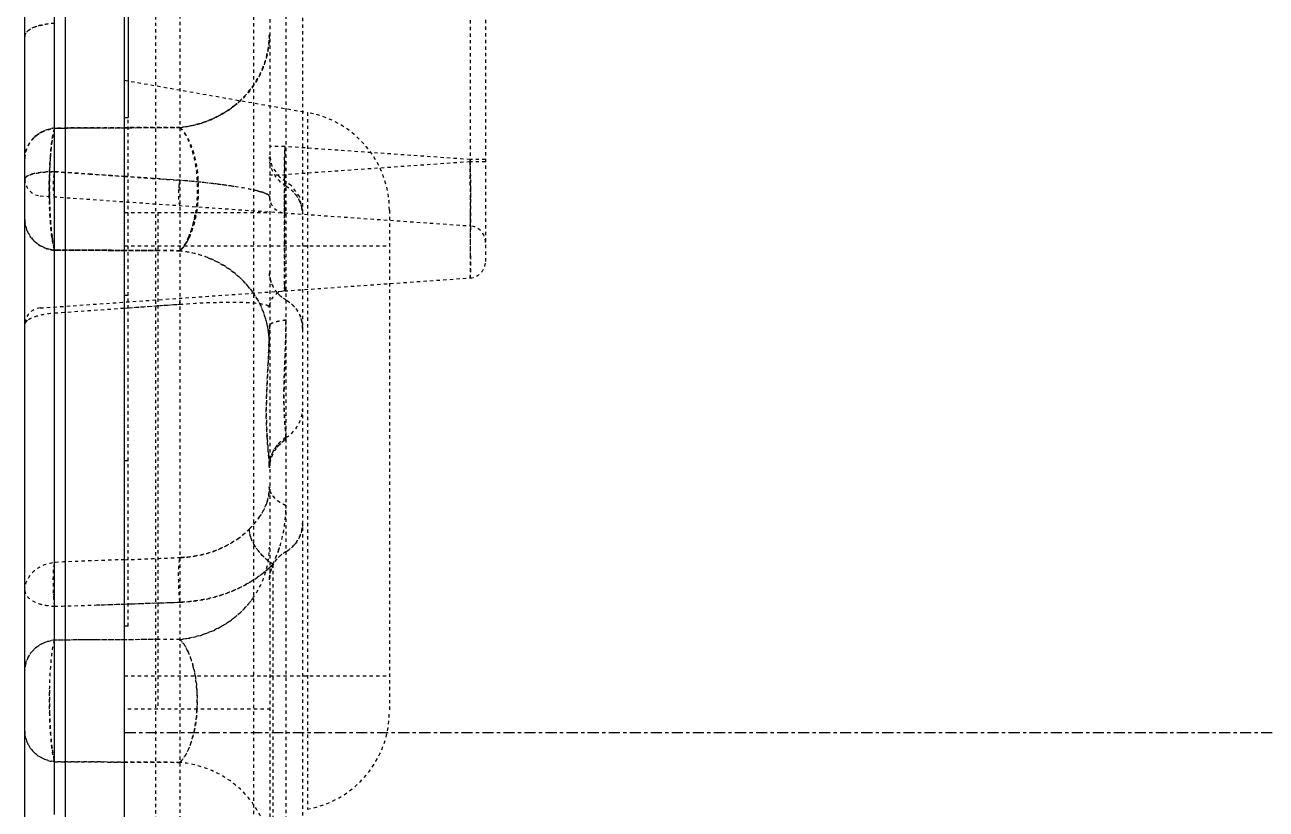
# Model space of a CAD drawing. Header units: millimetres. Extents: x 2461 to 3142, y 1660 to 2165.
# Drawn here: x 3007.49 to 3044.99, y 1927.04 to 1950.74 of the extents above; entities that cross this region are included whole.
import ezdxf

# ---------------------------------------------------------------- set-up
doc = ezdxf.new("R2010")
doc.units = ezdxf.units.MM
doc.linetypes.add('CENTER', pattern=[0.6, 0.375, -0.075, 0.075, -0.075])
doc.linetypes.add('HIDDEN', pattern=[0.2, 0.1, -0.1])
doc.layers.add('DEFAULT_2', color=8, linetype='HIDDEN')

msp = doc.modelspace()

# ---------------------------------------------------------------- linework, layer by layer
at = {"color": 7, "linetype": 'Continuous'}
for p, q in [((3010.503, 1754.352), (3010.503, 2104.352)), ((3007.488, 1909.609), (3007.488, 1965.194)), ((3008.388, 1926.874), (3008.388, 1964.663)), ((3008.703, 1964.813), (3008.703, 1926.724)), ((3010.613, 1957.931), (3010.613, 1947.931)), ((3010.503, 1947.931), (3010.613, 1947.931))]:
    msp.add_line(p, q, dxfattribs=at)
at = {"color": 1, "linetype": 'CENTER', "ltscale": 0.895461}
msp.add_line((3010.503, 1929.352), (3082.488, 1929.352), dxfattribs=at)
at = {"layer": 'DEFAULT_2', "color": 8, "linetype": 'HIDDEN'}
for p, q in [((3014.905, 2031.309), (3014.875, 1848.991)), ((3014.399, 2027.588), (3014.403, 1848.905)), ((3011.438, 2025.601), (3011.438, 1853.103)), ((3012.175, 2015.025), (3012.175, 1861.051)), ((3015.377, 1984.417), (3015.377, 1881.233)), ((3015.88, 1983.546), (3015.88, 1882.093)), ((3021.408, 1969.285), (3021.408, 1943.589)), ((3020.94, 1966.277), (3020.94, 1946.597)), ((3010.503, 1949.062), (3016.024, 1948.089)), ((3010.613, 1932.562), (3010.613, 1947.931)), ((3016.024, 1948.089), (3016.024, 1927.035)), ((3012.175, 1947.637), (3008.388, 1947.617)), ((3012.175, 1947.626), (3008.388, 1947.606)), ((3008.388, 1947.617), (3009.661, 1947.623)), ((3009.66, 1947.613), (3008.388, 1947.606)), ((3010.503, 1947.617), (3009.66, 1947.613)), ((3009.661, 1947.623), (3010.503, 1947.628)), ((3010.503, 1947.628), (3010.923, 1947.63)), ((3010.922, 1947.619), (3010.503, 1947.617)), ((3012.175, 1947.626), (3010.922, 1947.619)), ((3010.923, 1947.63), (3012.175, 1947.637)), ((3015.342, 1947.057), (3014.875, 1947.057)), ((3020.94, 1946.666), (3015.342, 1947.057)), ((3021.408, 1946.666), (3020.94, 1946.666)), ((3020.941, 1946.59), (3020.94, 1946.666)), ((3010.503, 1946.154), (3008.388, 1946.298)), ((3008.388, 1946.298), (3009.445, 1946.226)), ((3020.94, 1946.597), (3015.342, 1946.206)), ((3021.408, 1946.597), (3020.94, 1946.597)), ((3009.445, 1946.226), (3010.503, 1946.154)), ((3012.175, 1946.04), (3010.503, 1946.154)), ((3010.503, 1946.154), (3011.339, 1946.097)), ((3011.339, 1946.097), (3011.572, 1946.081)), ((3011.572, 1946.081), (3012.175, 1946.04)), ((3014.875, 1946.206), (3015.342, 1946.206)), ((3015.539, 1945.877), (3015.378, 1945.993)), ((3007.956, 1945.569), (3020.94, 1944.661)), ((3018.503, 1945.134), (3018.503, 1929.99)), ((3010.503, 1945.062), (3014.905, 1945.062)), ((3011.503, 1945.062), (3011.503, 1930.062)), ((3015.333, 1945.12), (3015.333, 1945.053)), ((3020.954, 1944.646), (3020.954, 1944.534)), ((3010.503, 1944.062), (3018.503, 1944.062)), ((3012.175, 1943.911), (3008.388, 1943.931)), ((3010.503, 1943.92), (3008.388, 1943.931)), ((3010.503, 1943.909), (3008.388, 1943.921)), ((3012.175, 1943.901), (3008.388, 1943.92)), ((3010.922, 1943.918), (3010.503, 1943.92)), ((3010.923, 1943.907), (3010.503, 1943.909)), ((3011.503, 1943.915), (3010.922, 1943.918)), ((3011.504, 1943.904), (3010.923, 1943.907)), ((3012.175, 1943.911), (3011.503, 1943.915)), ((3012.175, 1943.901), (3011.504, 1943.904)), ((3007.956, 1942.18), (3020.94, 1943.088)), ((3010.613, 1942.562), (3010.503, 1942.562)), ((3008.388, 1942.03), (3012.175, 1942.295)), ((3008.388, 1942.03), (3010.503, 1942.178)), ((3010.503, 1942.178), (3010.639, 1942.188)), ((3010.639, 1942.188), (3011.503, 1942.248)), ((3011.503, 1942.248), (3012.175, 1942.295)), ((3010.613, 1937.562), (3010.503, 1937.562)), ((3014.98, 1934.433), (3014.98, 1923.331)), ((3008.388, 1933.165), (3009.654, 1933.207)), ((3009.654, 1933.207), (3010.503, 1933.235)), ((3010.503, 1933.235), (3010.916, 1933.249)), ((3010.916, 1933.249), (3011.503, 1933.269)), ((3011.503, 1933.269), (3012.175, 1933.291)), ((3010.613, 1932.562), (3010.503, 1932.562)), ((3012.175, 1932.164), (3008.388, 1932.145)), ((3009.66, 1932.151), (3008.388, 1932.145)), ((3010.503, 1932.156), (3009.66, 1932.151)), ((3010.922, 1932.158), (3010.503, 1932.156)), ((3011.503, 1932.161), (3010.922, 1932.158)), ((3012.175, 1932.164), (3011.503, 1932.161)), ((3010.503, 1931.062), (3018.503, 1931.062)), ((3014.905, 1930.062), (3010.503, 1930.062)), ((3012.175, 1928.45), (3008.388, 1928.469)), ((3008.388, 1928.469), (3010.503, 1928.458)), ((3010.503, 1928.458), (3012.175, 1928.45))]:
    msp.add_line(p, q, dxfattribs=at)
for points in [[(3015.378, 1945.993), (3015.193, 1946.129), (3014.958, 1946.463), (3014.875, 1946.863)], [(3015.88, 1945.123), (3015.791, 1945.537), (3015.539, 1945.877)]]:
    msp.add_lwpolyline(points, dxfattribs=at)
for centre, radius, start, end in [((3011.975, 1950.612), 2.959, 308.3504, 312.6512), ((3015.503, 1945.134), 3, 0, 80), ((3169.354, 1944.499), 154.032, 179.04819, 179.2788), ((3092.503, 1945.501), 77.176, 179.30448, 179.71914), ((2928.88, 1944.997), 92.075, 0.30563, 0.9916), ((3007.991, 1946.07), 0.502, 180, 266), ((3022.979, 1945.768), 14.754, 178.7241, 180.8539), ((3023.372, 1945.767), 15.139, 178.7662, 181.257), ((3009.137, 1911.771), 34.404, 83.5301, 84.9342), ((3008.338, 1945.769), 4.39, 352.9138, 5.4706), ((3010.066, 1920.131), 25.992, 82.5889, 83.4884), ((3010.932, 1926.824), 19.243, 81.425, 82.5748), ((3355.576, 1942.841), 340.25, 179.4335, 179.61638), ((3022.601, 1945.761), 14.375, 180.8475, 181.3136), ((3015.377, 1945.554), 0.502, 180, 266), ((2798.96, 1943.936), 221.995, 0.18319, 0.40617), ((3008.577, 1945.74), 4.15, 350.412, 352.8988), ((3014.948, 1944.993), 0.933, 7.8746, 14.9519), ((2985.096, 1945.265), 35.858, 359.6464, 0.3559), ((3276.903, 1943.353), 261.576, 179.62765, 179.82738), ((3020.905, 1944.16), 0.502, 0, 86), ((2880.464, 1944.146), 140.49, 359.84246, 0.15813), ((3144.509, 1943.754), 129.181, 179.82825, 180.17187), ((3011.867, 1940.729), 3.186, 68.6563, 84.3746), ((3020.905, 1943.589), 0.502, 274, 0), ((3012.042, 1941.005), 2.855, 34.7726, 36.0935), ((3015.377, 1942.195), 0.502, 94, 180), ((3007.991, 1941.679), 0.502, 94, 179.9956), ((3014.883, 1941.552), 1, 40.5259, 60.3647), ((3012.201, 1941.092), 2.674, 6.515, 18.4216), ((3012.248, 1941.097), 2.627, 0.0216, 6.5228), ((3012.356, 1939.212), 3.175, 341.4043, 342.3192), ((3013.71, 1938.207), 1.668, 359.962, 1.9697), ((3012.54, 1937.35), 2.335, 359.9614, 2.0386), ((3012.438, 1937.349), 2.437, 359.988, 1.3207), ((3004.024, 2118.428), 183.968, 272.01832, 272.53948), ((3003.908, 2121.137), 186.679, 272.33172, 272.53814), ((3011.395, 1936.163), 3.98, 334.2451, 340.6917), ((3011.438, 1936.147), 3.935, 340.7088, 342.6002), ((3016.124, 1761.373), 173.293, 91.85879, 92.55857), ((3004.092, 2116.646), 182.185, 272.01659, 272.33134), ((3012.677, 1936.717), 3.244, 312.9806, 315.2415), ((3023.372, 1930.306), 15.139, 178.7662, 181.257), ((3015.503, 1929.99), 3, 280, 0)]:
    msp.add_arc(centre, radius, start, end, dxfattribs=at)
for points, knots in [([(3008.388, 1950.78), (3008.274, 1950.775), (3008.051, 1950.747), (3007.738, 1950.67), (3007.488, 1950.51), (3007.488, 1950.387)], [0, 0, 0, 0, 0.334469, 0.639896, 1, 1, 1, 1]), ([(3007.488, 1950.387), (3007.488, 1950.469), (3007.677, 1950.656), (3007.89, 1950.708), (3008.03, 1950.736)], [0, 0, 0, 0, 0.365507, 1, 1, 1, 1]), ([(3012.175, 1947.637), (3012.525, 1947.671), (3013.238, 1947.861), (3014.145, 1948.497), (3014.741, 1949.409), (3014.875, 1950.107), (3014.875, 1950.439)], [0, 0, 0, 0, 0.248897, 0.510556, 0.765736, 1, 1, 1, 1]), ([(3014.875, 1950.439), (3014.875, 1950.081), (3014.719, 1949.327), (3014.267, 1948.7), (3013.98, 1948.436)], [0, 0, 0, 0, 0.478187, 1, 1, 1, 1]), ([(3014.875, 1950.412), (3014.875, 1950.06), (3014.721, 1949.315), (3014.276, 1948.695), (3013.994, 1948.433)], [0, 0, 0, 0, 0.47781, 1, 1, 1, 1]), ([(3013.811, 1948.292), (3013.691, 1948.196), (3013.199, 1947.863), (3012.611, 1947.679), (3012.175, 1947.637)], [0, 0, 0, 0, 0.25973, 1, 1, 1, 1]), ([(3013.994, 1948.433), (3013.741, 1948.199), (3013.164, 1947.826), (3012.502, 1947.658), (3012.176, 1947.626)], [0, 0, 0, 0, 0.512841, 1, 1, 1, 1]), ([(3007.488, 1946.693), (3007.488, 1946.917), (3007.69, 1947.391), (3008.153, 1947.594), (3008.388, 1947.617)], [0, 0, 0, 0, 0.486881, 1, 1, 1, 1]), ([(3007.488, 1946.693), (3007.49, 1946.914), (3007.693, 1947.384), (3008.153, 1947.583), (3008.388, 1947.606)], [0, 0, 0, 0, 0.483984, 1, 1, 1, 1]), ([(3008.388, 1947.617), (3008.332, 1947.611), (3008.101, 1947.567), (3007.881, 1947.449), (3007.755, 1947.323)], [0, 0, 0, 0, 0.241867, 1, 1, 1, 1]), ([(3008.388, 1943.92), (3008.318, 1944.16), (3008.249, 1944.78), (3008.211, 1945.769), (3008.249, 1946.757), (3008.318, 1947.377), (3008.388, 1947.617)], [0, 0, 0, 0, 0.20131, 0.500004, 0.798693, 1, 1, 1, 1]), ([(3008.388, 1943.931), (3008.322, 1944.171), (3008.256, 1944.788), (3008.22, 1945.769), (3008.256, 1946.749), (3008.322, 1947.366), (3008.388, 1947.606)], [0, 0, 0, 0, 0.202495, 0.500008, 0.797514, 1, 1, 1, 1]), ([(3008.388, 1947.617), (3008.381, 1947.593), (3008.349, 1947.472), (3008.327, 1947.35), (3008.313, 1947.251)], [0, 0, 0, 0, 0.201891, 1, 1, 1, 1]), ([(3012.175, 1947.637), (3012.264, 1947.554), (3012.425, 1947.321), (3012.665, 1946.701), (3012.774, 1945.769), (3012.665, 1944.836), (3012.425, 1944.217), (3012.265, 1943.983), (3012.175, 1943.901)], [0, 0, 0, 0, 0.091912, 0.209485, 0.499994, 0.790509, 0.908076, 1, 1, 1, 1]), ([(3012.175, 1947.626), (3012.26, 1947.541), (3012.412, 1947.306), (3012.637, 1946.689), (3012.739, 1945.769), (3012.637, 1944.848), (3012.412, 1944.231), (3012.26, 1943.996), (3012.175, 1943.911)], [0, 0, 0, 0, 0.091985, 0.209733, 0.500014, 0.790285, 0.908033, 1, 1, 1, 1]), ([(3007.755, 1947.323), (3007.712, 1947.28), (3007.566, 1947.099), (3007.488, 1946.863), (3007.488, 1946.693)], [0, 0, 0, 0, 0.264096, 1, 1, 1, 1]), ([(3008.313, 1947.251), (3008.307, 1947.212), (3008.283, 1947.038), (3008.268, 1946.862), (3008.258, 1946.726)], [0, 0, 0, 0, 0.225392, 1, 1, 1, 1]), ([(3015.342, 1945.052), (3015.339, 1945.053), (3015.34, 1945.072), (3015.335, 1945.095), (3015.334, 1945.146), (3015.33, 1945.244), (3015.329, 1945.413), (3015.328, 1945.658), (3015.329, 1945.958), (3015.333, 1946.431), (3015.338, 1946.802), (3015.342, 1947.057)], [0, 0, 0, 0, 0.005164, 0.019701, 0.04359, 0.076684, 0.16906, 0.293384, 0.444786, 0.617531, 1, 1, 1, 1]), ([(3008.258, 1946.726), (3008.254, 1946.676), (3008.241, 1946.466), (3008.233, 1946.256), (3008.229, 1946.096)], [0, 0, 0, 0, 0.238466, 1, 1, 1, 1]), ([(3020.94, 1946.666), (3020.944, 1946.41), (3020.95, 1946.038), (3020.954, 1945.565), (3020.955, 1945.265), (3020.954, 1945.021), (3020.952, 1944.853), (3020.949, 1944.756), (3020.948, 1944.703), (3020.943, 1944.682), (3020.943, 1944.661), (3020.94, 1944.661)], [0, 0, 0, 0, 0.382915, 0.55608, 0.707617, 0.831137, 0.922979, 0.956094, 0.980181, 0.99489, 1, 1, 1, 1]), ([(3007.488, 1946.07), (3007.488, 1946.107), (3007.579, 1946.191), (3007.879, 1946.276), (3008.171, 1946.3), (3008.388, 1946.299)], [0, 0, 0, 0, 0.114267, 0.323542, 1, 1, 1, 1]), ([(3008.388, 1946.299), (3008.22, 1946.3), (3007.943, 1946.282), (3007.66, 1946.223), (3007.564, 1946.166)], [0, 0, 0, 0, 0.598865, 1, 1, 1, 1]), ([(3008.406, 1945.537), (3008.396, 1945.538), (3008.376, 1945.57), (3008.36, 1945.653), (3008.348, 1945.815), (3008.356, 1946.042), (3008.373, 1946.21), (3008.388, 1946.299)], [0, 0, 0, 0, 0.039264, 0.116622, 0.347089, 0.653112, 1, 1, 1, 1]), ([(3020.94, 1943.088), (3020.946, 1943.088), (3020.939, 1943.123), (3020.95, 1943.162), (3020.948, 1943.252), (3020.952, 1943.365), (3020.952, 1943.513), (3020.954, 1943.766), (3020.955, 1944.148), (3020.954, 1944.672), (3020.951, 1945.272), (3020.946, 1945.921), (3020.942, 1946.369), (3020.94, 1946.597)], [0, 0, 0, 0, 0.004951, 0.019396, 0.043228, 0.076285, 0.118228, 0.168639, 0.292997, 0.444475, 0.617322, 0.805105, 1, 1, 1, 1]), ([(3020.94, 1946.597), (3020.941, 1946.505), (3020.944, 1946.143), (3020.947, 1945.781), (3020.949, 1945.51)], [0, 0, 0, 0, 0.253275, 1, 1, 1, 1]), ([(3007.564, 1946.166), (3007.552, 1946.159), (3007.518, 1946.137), (3007.488, 1946.098), (3007.488, 1946.07)], [0, 0, 0, 0, 0.321283, 1, 1, 1, 1]), ([(3012.193, 1945.273), (3012.182, 1945.273), (3012.163, 1945.305), (3012.146, 1945.39), (3012.134, 1945.554), (3012.142, 1945.783), (3012.16, 1945.952), (3012.175, 1946.04)], [0, 0, 0, 0, 0.039655, 0.117612, 0.349685, 0.655283, 1, 1, 1, 1]), ([(3012.146, 1945.798), (3012.151, 1945.86), (3012.159, 1945.941), (3012.172, 1946.021), (3012.175, 1946.04)], [0, 0, 0, 0, 0.763182, 1, 1, 1, 1]), ([(3014.875, 1945.553), (3014.875, 1945.576), (3014.81, 1945.627), (3014.684, 1945.672), (3014.466, 1945.733), (3014.01, 1945.825), (3013.235, 1945.936), (3012.561, 1946.006), (3012.175, 1946.04)], [0, 0, 0, 0, 0.024201, 0.0742, 0.154065, 0.26506, 0.580429, 1, 1, 1, 1]), ([(3015.342, 1942.697), (3015.337, 1942.696), (3015.343, 1942.734), (3015.333, 1942.771), (3015.335, 1942.863), (3015.331, 1942.976), (3015.33, 1943.123), (3015.328, 1943.375), (3015.328, 1943.755), (3015.329, 1944.279), (3015.332, 1944.879), (3015.336, 1945.529), (3015.34, 1945.977), (3015.342, 1946.206)], [0, 0, 0, 0, 0.005017, 0.019738, 0.043845, 0.076974, 0.118759, 0.16883, 0.292355, 0.443907, 0.617089, 0.804815, 1, 1, 1, 1]), ([(3008.406, 1945.537), (3008.395, 1945.538), (3008.376, 1945.57), (3008.36, 1945.654), (3008.354, 1945.737), (3008.352, 1945.797)], [0, 0, 0, 0, 0.112719, 0.33554, 1, 1, 1, 1]), ([(3012.193, 1945.273), (3012.173, 1945.274), (3012.152, 1945.354), (3012.14, 1945.451), (3012.136, 1945.617), (3012.141, 1945.732), (3012.146, 1945.798)], [0, 0, 0, 0, 0.110502, 0.343203, 0.633318, 1, 1, 1, 1]), ([(3014.525, 1945.716), (3014.615, 1945.693), (3014.721, 1945.663), (3014.875, 1945.592), (3014.875, 1945.553)], [0, 0, 0, 0, 0.705068, 1, 1, 1, 1]), ([(3008.229, 1945.431), (3008.23, 1945.377), (3008.236, 1945.167), (3008.247, 1944.958), (3008.258, 1944.804)], [0, 0, 0, 0, 0.259947, 1, 1, 1, 1]), ([(3008.237, 1945.435), (3008.239, 1945.328), (3008.252, 1944.948), (3008.278, 1944.567), (3008.317, 1944.295)], [0, 0, 0, 0, 0.279861, 1, 1, 1, 1]), ([(3015.329, 1945.436), (3015.329, 1945.407), (3015.33, 1945.312), (3015.331, 1945.217), (3015.333, 1945.151)], [0, 0, 0, 0, 0.306891, 1, 1, 1, 1]), ([(3015.333, 1945.151), (3015.334, 1945.14), (3015.336, 1945.108), (3015.336, 1945.076), (3015.34, 1945.057)], [0, 0, 0, 0, 0.368055, 1, 1, 1, 1]), ([(3007.488, 1944.85), (3007.488, 1944.626), (3007.691, 1944.154), (3008.153, 1943.954), (3008.388, 1943.931)], [0, 0, 0, 0, 0.485932, 1, 1, 1, 1]), ([(3008.388, 1943.921), (3008.153, 1943.943), (3007.69, 1944.146), (3007.488, 1944.62), (3007.488, 1944.845)], [0, 0, 0, 0, 0.51312, 1, 1, 1, 1]), ([(3007.488, 1944.845), (3007.488, 1944.818), (3007.494, 1944.706), (3007.524, 1944.595), (3007.556, 1944.516)], [0, 0, 0, 0, 0.239069, 1, 1, 1, 1]), ([(3008.258, 1944.804), (3008.262, 1944.756), (3008.276, 1944.582), (3008.294, 1944.408), (3008.313, 1944.282)], [0, 0, 0, 0, 0.27315, 1, 1, 1, 1]), ([(3020.94, 1944.661), (3020.942, 1944.661), (3020.943, 1944.674), (3020.948, 1944.7), (3020.948, 1944.736), (3020.949, 1944.761)], [0, 0, 0, 0, 0.067836, 0.258105, 1, 1, 1, 1]), ([(3020.949, 1944.761), (3020.95, 1944.779), (3020.952, 1944.873), (3020.953, 1944.968), (3020.954, 1945.044)], [0, 0, 0, 0, 0.192678, 1, 1, 1, 1]), ([(3012.435, 1944.317), (3012.448, 1944.347), (3012.501, 1944.476), (3012.543, 1944.611), (3012.57, 1944.715)], [0, 0, 0, 0, 0.23408, 1, 1, 1, 1]), ([(3012.451, 1944.307), (3012.465, 1944.336), (3012.519, 1944.46), (3012.562, 1944.59), (3012.589, 1944.69)], [0, 0, 0, 0, 0.234582, 1, 1, 1, 1]), ([(3007.738, 1944.231), (3007.781, 1944.186), (3007.967, 1944.029), (3008.208, 1943.938), (3008.388, 1943.92)], [0, 0, 0, 0, 0.254933, 1, 1, 1, 1]), ([(3008.313, 1944.282), (3008.319, 1944.246), (3008.338, 1944.125), (3008.364, 1944.004), (3008.388, 1943.921)], [0, 0, 0, 0, 0.296068, 1, 1, 1, 1]), ([(3008.317, 1944.295), (3008.322, 1944.259), (3008.341, 1944.137), (3008.365, 1944.015), (3008.388, 1943.931)], [0, 0, 0, 0, 0.294673, 1, 1, 1, 1]), ([(3012.175, 1943.911), (3012.2, 1943.936), (3012.306, 1944.058), (3012.384, 1944.202), (3012.435, 1944.317)], [0, 0, 0, 0, 0.217731, 1, 1, 1, 1]), ([(3012.175, 1943.901), (3012.201, 1943.925), (3012.314, 1944.045), (3012.397, 1944.191), (3012.451, 1944.307)], [0, 0, 0, 0, 0.217942, 1, 1, 1, 1]), ([(3014.875, 1941.098), (3014.875, 1941.43), (3014.741, 1942.128), (3014.145, 1943.04), (3013.238, 1943.676), (3012.525, 1943.866), (3012.175, 1943.901)], [0, 0, 0, 0, 0.234265, 0.489444, 0.751103, 1, 1, 1, 1]), ([(3020.954, 1943.76), (3020.954, 1943.664), (3020.953, 1943.529), (3020.951, 1943.363), (3020.95, 1943.267), (3020.947, 1943.194), (3020.947, 1943.136), (3020.94, 1943.111), (3020.944, 1943.088), (3020.94, 1943.088)], [0, 0, 0, 0, 0.428739, 0.600725, 0.742949, 0.854414, 0.934623, 0.983217, 1, 1, 1, 1]), ([(3014.875, 1943.279), (3014.875, 1943.108), (3014.969, 1942.758), (3015.228, 1942.507), (3015.377, 1942.422)], [0, 0, 0, 0, 0.498331, 1, 1, 1, 1]), ([(3015.329, 1943.367), (3015.329, 1943.316), (3015.33, 1943.151), (3015.331, 1942.986), (3015.333, 1942.871)], [0, 0, 0, 0, 0.306014, 1, 1, 1, 1]), ([(3014.387, 1942.634), (3014.425, 1942.579), (3014.566, 1942.36), (3014.677, 1942.121), (3014.738, 1941.938)], [0, 0, 0, 0, 0.255361, 1, 1, 1, 1]), ([(3015.333, 1942.871), (3015.334, 1942.846), (3015.336, 1942.804), (3015.335, 1942.745), (3015.342, 1942.721), (3015.339, 1942.697), (3015.342, 1942.697)], [0, 0, 0, 0, 0.431581, 0.744405, 0.934814, 1, 1, 1, 1]), ([(3008.388, 1942.03), (3008.388, 1942.057), (3008.389, 1942.102), (3008.392, 1942.161), (3008.396, 1942.191), (3008.401, 1942.211), (3008.406, 1942.212)], [0, 0, 0, 0, 0.435505, 0.742978, 0.927761, 1, 1, 1, 1]), ([(3008.388, 1942.03), (3008.388, 1942.048), (3008.389, 1942.101), (3008.39, 1942.154), (3008.396, 1942.188)], [0, 0, 0, 0, 0.341134, 1, 1, 1, 1]), ([(3012.175, 1942.295), (3012.175, 1942.341), (3012.175, 1942.403), (3012.183, 1942.456), (3012.188, 1942.476), (3012.193, 1942.476)], [0, 0, 0, 0, 0.748706, 0.92962, 1, 1, 1, 1]), ([(3012.175, 1942.295), (3012.175, 1942.338), (3012.175, 1942.399), (3012.183, 1942.451), (3012.187, 1942.476), (3012.193, 1942.476)], [0, 0, 0, 0, 0.698936, 0.910774, 1, 1, 1, 1]), ([(3012.175, 1942.295), (3012.579, 1942.323), (3013.272, 1942.358), (3014.122, 1942.364), (3014.615, 1942.319), (3014.824, 1942.265), (3014.875, 1942.216), (3014.875, 1942.195)], [0, 0, 0, 0, 0.443058, 0.758998, 0.934318, 0.977574, 1, 1, 1, 1]), ([(3014.875, 1942.195), (3014.875, 1942.201), (3014.868, 1942.233), (3014.836, 1942.25), (3014.813, 1942.261)], [0, 0, 0, 0, 0.190755, 1, 1, 1, 1]), ([(3015.377, 1942.422), (3015.527, 1942.337), (3015.786, 1942.085), (3015.88, 1941.735), (3015.88, 1941.564)], [0, 0, 0, 0, 0.501669, 1, 1, 1, 1]), ([(3007.488, 1941.679), (3007.488, 1941.722), (3007.566, 1941.825), (3007.87, 1941.965), (3008.166, 1942.015), (3008.388, 1942.03)], [0, 0, 0, 0, 0.127936, 0.338536, 1, 1, 1, 1]), ([(3007.56, 1941.8), (3007.549, 1941.791), (3007.514, 1941.759), (3007.488, 1941.712), (3007.488, 1941.679)], [0, 0, 0, 0, 0.304094, 1, 1, 1, 1]), ([(3015.377, 1941.812), (3015.256, 1941.799), (3015.092, 1941.77), (3014.929, 1941.711), (3014.875, 1941.666), (3014.875, 1941.646)], [0, 0, 0, 0, 0.67553, 0.886679, 1, 1, 1, 1]), ([(3015.377, 1941.812), (3015.332, 1941.807), (3015.184, 1941.786), (3015.035, 1941.757), (3014.942, 1941.711)], [0, 0, 0, 0, 0.309331, 1, 1, 1, 1]), ([(3015.377, 1938.265), (3015.371, 1938.402), (3015.331, 1938.777), (3015.306, 1939.509), (3015.339, 1940.555), (3015.378, 1941.36), (3015.378, 1941.812)], [0, 0, 0, 0, 0.116175, 0.318809, 0.617755, 1, 1, 1, 1]), ([(3015.377, 1941.812), (3015.377, 1941.724), (3015.375, 1941.385), (3015.362, 1941.046), (3015.352, 1940.794)], [0, 0, 0, 0, 0.259429, 1, 1, 1, 1]), ([(3014.874, 1937.434), (3014.865, 1937.625), (3014.813, 1938.103), (3014.766, 1938.991), (3014.818, 1940.205), (3014.875, 1941.129), (3014.875, 1941.646)], [0, 0, 0, 0, 0.136427, 0.341832, 0.632249, 1, 1, 1, 1]), ([(3014.942, 1941.711), (3014.932, 1941.706), (3014.906, 1941.691), (3014.875, 1941.666), (3014.875, 1941.646)], [0, 0, 0, 0, 0.345967, 1, 1, 1, 1]), ([(3014.861, 1941.008), (3014.859, 1940.955), (3014.851, 1940.749), (3014.84, 1940.543), (3014.832, 1940.39)], [0, 0, 0, 0, 0.256958, 1, 1, 1, 1]), ([(3015.352, 1940.794), (3015.348, 1940.699), (3015.333, 1940.35), (3015.322, 1940), (3015.318, 1939.746)], [0, 0, 0, 0, 0.273057, 1, 1, 1, 1]), ([(3014.832, 1940.39), (3014.829, 1940.339), (3014.818, 1940.141), (3014.808, 1939.944), (3014.802, 1939.797)], [0, 0, 0, 0, 0.259523, 1, 1, 1, 1]), ([(3014.802, 1939.797), (3014.795, 1939.643), (3014.776, 1939.125), (3014.784, 1938.606), (3014.81, 1938.242)], [0, 0, 0, 0, 0.297194, 1, 1, 1, 1]), ([(3015.318, 1939.746), (3015.313, 1939.426), (3015.316, 1938.93), (3015.37, 1938.438), (3015.377, 1938.264)], [0, 0, 0, 0, 0.648887, 1, 1, 1, 1]), ([(3014.81, 1938.242), (3014.812, 1938.202), (3014.823, 1938.057), (3014.836, 1937.911), (3014.846, 1937.805)], [0, 0, 0, 0, 0.274045, 1, 1, 1, 1]), ([(3015.12, 1938.046), (3015.083, 1938.002), (3014.955, 1937.821), (3014.878, 1937.599), (3014.874, 1937.433)], [0, 0, 0, 0, 0.256603, 1, 1, 1, 1]), ([(3014.846, 1937.805), (3014.849, 1937.771), (3014.86, 1937.647), (3014.87, 1937.523), (3014.874, 1937.434)], [0, 0, 0, 0, 0.281196, 1, 1, 1, 1]), ([(3014.279, 1935.51), (3014.454, 1935.691), (3014.763, 1936.07), (3014.875, 1936.556), (3014.875, 1936.783)], [0, 0, 0, 0, 0.525865, 1, 1, 1, 1]), ([(3015.377, 1936.212), (3015.31, 1936.237), (3015.081, 1936.353), (3014.875, 1936.595), (3014.875, 1936.783)], [0, 0, 0, 0, 0.278313, 1, 1, 1, 1]), ([(3015.377, 1936.212), (3015.332, 1936.229), (3015.162, 1936.309), (3015.012, 1936.44), (3014.942, 1936.559)], [0, 0, 0, 0, 0.261653, 1, 1, 1, 1]), ([(3014.799, 1936.303), (3014.761, 1936.191), (3014.693, 1936.045), (3014.606, 1935.911), (3014.583, 1935.876)], [0, 0, 0, 0, 0.74053, 1, 1, 1, 1]), ([(3014.98, 1934.433), (3015.047, 1934.572), (3015.281, 1935.137), (3015.377, 1935.755), (3015.377, 1936.212)], [0, 0, 0, 0, 0.252271, 1, 1, 1, 1]), ([(3014.583, 1935.876), (3014.562, 1935.845), (3014.469, 1935.717), (3014.363, 1935.597), (3014.279, 1935.51)], [0, 0, 0, 0, 0.236339, 1, 1, 1, 1]), ([(3014.279, 1935.51), (3014.151, 1935.378), (3013.553, 1934.888), (3012.761, 1934.653), (3012.175, 1934.641)], [0, 0, 0, 0, 0.238177, 1, 1, 1, 1]), ([(3014.98, 1934.433), (3014.774, 1934.573), (3014.507, 1934.834), (3014.308, 1935.231), (3014.269, 1935.428), (3014.279, 1935.51)], [0, 0, 0, 0, 0.56229, 0.812479, 1, 1, 1, 1]), ([(3014.314, 1935.254), (3014.306, 1935.278), (3014.283, 1935.361), (3014.272, 1935.449), (3014.279, 1935.51)], [0, 0, 0, 0, 0.28641, 1, 1, 1, 1]), ([(3015.377, 1934.82), (3015.527, 1934.905), (3015.786, 1935.157), (3015.88, 1935.506), (3015.88, 1935.677)], [0, 0, 0, 0, 0.501669, 1, 1, 1, 1]), ([(3012.175, 1934.641), (3012.335, 1934.644), (3012.948, 1934.703), (3013.546, 1934.939), (3013.918, 1935.202)], [0, 0, 0, 0, 0.259555, 1, 1, 1, 1]), ([(3014.455, 1934.964), (3014.439, 1934.988), (3014.383, 1935.08), (3014.338, 1935.179), (3014.314, 1935.254)], [0, 0, 0, 0, 0.268607, 1, 1, 1, 1]), ([(3012.175, 1933.291), (3012.147, 1933.538), (3012.128, 1933.988), (3012.137, 1934.443), (3012.175, 1934.64)], [0, 0, 0, 0, 0.552775, 1, 1, 1, 1]), ([(3012.175, 1932.164), (3012.525, 1932.199), (3013.237, 1932.388), (3014.144, 1933.019), (3014.741, 1933.926), (3014.875, 1934.621), (3014.875, 1934.951)], [0, 0, 0, 0, 0.249524, 0.511447, 0.766343, 1, 1, 1, 1]), ([(3014.875, 1933.963), (3014.875, 1934.133), (3014.969, 1934.483), (3015.228, 1934.735), (3015.377, 1934.82)], [0, 0, 0, 0, 0.498331, 1, 1, 1, 1]), ([(3007.488, 1933.64), (3007.488, 1933.849), (3007.706, 1934.3), (3008.156, 1934.471), (3008.388, 1934.492)], [0, 0, 0, 0, 0.473383, 1, 1, 1, 1]), ([(3008.388, 1933.165), (3008.361, 1933.408), (3008.343, 1933.851), (3008.352, 1934.297), (3008.388, 1934.492)], [0, 0, 0, 0, 0.552446, 1, 1, 1, 1]), ([(3012.175, 1933.291), (3012.706, 1933.308), (3013.735, 1933.514), (3014.63, 1934.08), (3014.98, 1934.433)], [0, 0, 0, 0, 0.516511, 1, 1, 1, 1]), ([(3014.888, 1934.344), (3014.839, 1934.298), (3014.631, 1934.116), (3014.403, 1933.959), (3014.222, 1933.856)], [0, 0, 0, 0, 0.245045, 1, 1, 1, 1]), ([(3007.488, 1933.64), (3007.488, 1933.503), (3007.716, 1933.306), (3008.047, 1933.203), (3008.27, 1933.171), (3008.388, 1933.165)], [0, 0, 0, 0, 0.382238, 0.670024, 1, 1, 1, 1]), ([(3008.359, 1933.534), (3008.36, 1933.502), (3008.368, 1933.378), (3008.378, 1933.255), (3008.388, 1933.165)], [0, 0, 0, 0, 0.260078, 1, 1, 1, 1]), ([(3014.222, 1933.856), (3014.072, 1933.769), (3013.431, 1933.456), (3012.713, 1933.309), (3012.175, 1933.291)], [0, 0, 0, 0, 0.243801, 1, 1, 1, 1]), ([(3013.811, 1932.816), (3013.691, 1932.721), (3013.199, 1932.389), (3012.611, 1932.207), (3012.175, 1932.164)], [0, 0, 0, 0, 0.259486, 1, 1, 1, 1]), ([(3007.488, 1931.226), (3007.488, 1931.449), (3007.691, 1931.922), (3008.153, 1932.122), (3008.388, 1932.145)], [0, 0, 0, 0, 0.485932, 1, 1, 1, 1]), ([(3008.388, 1932.145), (3008.153, 1932.122), (3007.691, 1931.922), (3007.488, 1931.449), (3007.488, 1931.226)], [0, 0, 0, 0, 0.514067, 1, 1, 1, 1]), ([(3008.388, 1928.469), (3008.322, 1928.71), (3008.256, 1929.326), (3008.22, 1930.307), (3008.256, 1931.288), (3008.322, 1931.904), (3008.388, 1932.145)], [0, 0, 0, 0, 0.202495, 0.500008, 0.797514, 1, 1, 1, 1]), ([(3012.175, 1932.164), (3012.26, 1932.079), (3012.412, 1931.844), (3012.637, 1931.227), (3012.739, 1930.307), (3012.637, 1929.387), (3012.412, 1928.77), (3012.26, 1928.535), (3012.175, 1928.45)], [0, 0, 0, 0, 0.091985, 0.209733, 0.500014, 0.790285, 0.908033, 1, 1, 1, 1]), ([(3012.415, 1931.801), (3012.398, 1931.838), (3012.332, 1931.968), (3012.249, 1932.09), (3012.175, 1932.164)], [0, 0, 0, 0, 0.281074, 1, 1, 1, 1]), ([(3012.582, 1931.314), (3012.571, 1931.359), (3012.527, 1931.525), (3012.468, 1931.687), (3012.415, 1931.801)], [0, 0, 0, 0, 0.269366, 1, 1, 1, 1]), ([(3012.69, 1930.061), (3012.696, 1930.17), (3012.703, 1930.59), (3012.655, 1931.011), (3012.582, 1931.314)], [0, 0, 0, 0, 0.25821, 1, 1, 1, 1]), ([(3008.237, 1929.974), (3008.239, 1929.867), (3008.252, 1929.486), (3008.278, 1929.105), (3008.317, 1928.833)], [0, 0, 0, 0, 0.279861, 1, 1, 1, 1]), ([(3012.175, 1928.45), (3012.344, 1928.618), (3012.586, 1929.165), (3012.672, 1929.729), (3012.69, 1930.061)], [0, 0, 0, 0, 0.418254, 1, 1, 1, 1]), ([(3008.388, 1928.469), (3008.153, 1928.492), (3007.691, 1928.692), (3007.488, 1929.165), (3007.488, 1929.388)], [0, 0, 0, 0, 0.514067, 1, 1, 1, 1]), ([(3007.488, 1929.388), (3007.488, 1929.165), (3007.691, 1928.692), (3008.153, 1928.492), (3008.388, 1928.469)], [0, 0, 0, 0, 0.485932, 1, 1, 1, 1]), ([(3008.317, 1928.833), (3008.322, 1928.797), (3008.341, 1928.675), (3008.365, 1928.553), (3008.388, 1928.469)], [0, 0, 0, 0, 0.294673, 1, 1, 1, 1]), ([(3014.875, 1925.663), (3014.875, 1925.993), (3014.741, 1926.688), (3014.144, 1927.595), (3013.237, 1928.226), (3012.525, 1928.415), (3012.175, 1928.45)], [0, 0, 0, 0, 0.233656, 0.488552, 0.750475, 1, 1, 1, 1])]:
    msp.add_open_spline(points, degree=3, knots=knots, dxfattribs=at)
for points in [[(3015.377, 1945.867), (3015.09, 1946.031), (3014.875, 1946.393), (3014.875, 1946.724)], [(3015.377, 1945.867), (3015.277, 1945.924), (3015.189, 1946.003), (3015.116, 1946.092)], [(3015.377, 1945.867), (3015.665, 1945.703), (3015.88, 1945.341), (3015.88, 1945.01)], [(3015.377, 1945.867), (3015.477, 1945.811), (3015.565, 1945.732), (3015.637, 1945.644)], [(3015.637, 1945.644), (3015.735, 1945.525), (3015.81, 1945.383), (3015.849, 1945.234)], [(3012.57, 1944.715), (3012.598, 1944.825), (3012.621, 1944.937), (3012.64, 1945.05)], [(3012.589, 1944.69), (3012.622, 1944.808), (3012.648, 1944.928), (3012.669, 1945.049)], [(3015.872, 1945.121), (3015.877, 1945.084), (3015.88, 1945.047), (3015.88, 1945.01)], [(3007.556, 1944.516), (3007.599, 1944.412), (3007.661, 1944.313), (3007.738, 1944.231)], [(3013.026, 1943.697), (3013.543, 1943.494), (3014.022, 1943.136), (3014.349, 1942.688)], [(3014.936, 1942.94), (3014.896, 1943.048), (3014.875, 1943.164), (3014.875, 1943.279)], [(3015.11, 1942.643), (3015.035, 1942.73), (3014.975, 1942.832), (3014.936, 1942.94)], [(3015.377, 1942.422), (3015.277, 1942.479), (3015.185, 1942.555), (3015.11, 1942.643)], [(3015.819, 1941.903), (3015.78, 1942.011), (3015.72, 1942.113), (3015.645, 1942.201)], [(3015.88, 1941.564), (3015.88, 1941.679), (3015.859, 1941.795), (3015.819, 1941.903)], [(3014.875, 1941.645), (3014.875, 1941.433), (3014.87, 1941.221), (3014.861, 1941.008)], [(3015.377, 1938.264), (3015.665, 1938.428), (3015.88, 1938.791), (3015.88, 1939.122)], [(3015.377, 1938.264), (3015.095, 1938.104), (3014.883, 1937.757), (3014.874, 1937.434)], [(3015.377, 1938.206), (3015.09, 1938.042), (3014.875, 1937.68), (3014.875, 1937.349)], [(3015.113, 1937.978), (3015.187, 1938.068), (3015.276, 1938.148), (3015.377, 1938.206)], [(3015.377, 1938.264), (3015.279, 1938.209), (3015.192, 1938.132), (3015.12, 1938.046)], [(3014.875, 1936.783), (3014.875, 1936.621), (3014.849, 1936.457), (3014.799, 1936.303)], [(3014.942, 1936.559), (3014.902, 1936.626), (3014.875, 1936.705), (3014.875, 1936.783)], [(3013.918, 1935.202), (3014.047, 1935.293), (3014.169, 1935.396), (3014.279, 1935.51)], [(3015.88, 1935.677), (3015.88, 1935.451), (3015.792, 1935.213), (3015.645, 1935.041)], [(3015.645, 1935.041), (3015.57, 1934.953), (3015.478, 1934.877), (3015.377, 1934.82)], [(3014.872, 1934.514), (3014.712, 1934.641), (3014.567, 1934.793), (3014.455, 1934.964)], [(3015.377, 1934.82), (3015.277, 1934.763), (3015.185, 1934.687), (3015.11, 1934.599)], [(3014.98, 1934.433), (3014.943, 1934.459), (3014.907, 1934.486), (3014.872, 1934.514)], [(3014.936, 1934.301), (3014.896, 1934.193), (3014.875, 1934.077), (3014.875, 1933.963)], [(3015.11, 1934.599), (3015.035, 1934.511), (3014.975, 1934.409), (3014.936, 1934.301)], [(3008.388, 1933.165), (3009.65, 1933.207), (3010.913, 1933.249), (3012.175, 1933.291)], [(3014.387, 1933.423), (3014.227, 1933.195), (3014.031, 1932.988), (3013.811, 1932.816)]]:
    msp.add_open_spline(points, degree=3, dxfattribs=at)

doc.saveas('drawing.dxf')
